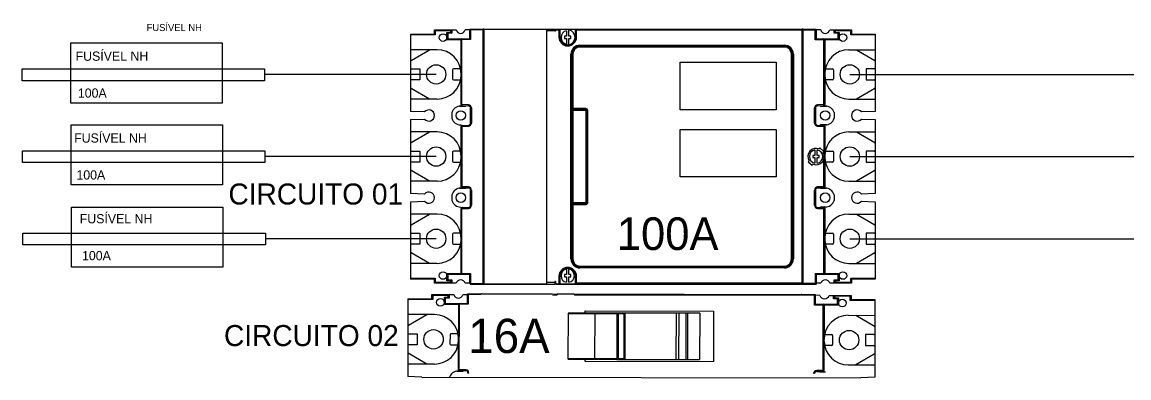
# Model space of a CAD drawing. Extents: x -4780 to 4154, y -1673 to 3208.
# Drawn here: x 1938.4 to 2360.4, y 66 to 201.4 of the extents above; entities that cross this region are included whole.
import ezdxf

# ---------------------------------------------------------------- set-up
doc = ezdxf.new("R2010")
doc.units = 0
doc.header["$MEASUREMENT"] = 0
doc.styles.add('CALIXTO', font='txt')
doc.styles.add('PADRÃO', font='', dxfattribs={"height": 0.2})
doc.styles.add('REGUA80', font='GOTHIC.TTF')
doc.styles.get('PADRÃO').set_extended_font_data('AvantGarde Bk BT')

msp = doc.modelspace()

# ---------------------------------------------------------------- linework, layer by layer
at = {"color": 7, "linetype": 'Continuous'}
for p, q in [((2095.564, 196.896), (2095.564, 198.46)), ((2095.564, 198.46), (2103.928, 198.46)), ((2095.911, 198.112), (2095.564, 198.46)), ((2101.819, 198.112), (2102.167, 198.46)), ((2102.167, 198.46), (2102.167, 197.174)), ((2109.117, 198.46), (2107.356, 198.46)), ((2109.117, 195.089), (2109.117, 198.808)), ((2109.117, 198.808), (2141.437, 198.808)), ((2109.117, 198.808), (2109.395, 198.53)), ((2109.395, 198.53), (2109.395, 194.811)), ((2114.121, 198.53), (2109.395, 198.53)), ((2114.121, 101.987), (2114.121, 198.53)), ((2114.399, 198.808), (2114.399, 101.709)), ((2138.281, 198.669), (2114.399, 198.669)), ((2138.281, 198.794), (2138.281, 101.751)), ((2141.437, 197.973), (2141.437, 198.808)), ((2141.437, 198.46), (2143.035, 198.46)), ((2141.715, 198.808), (2241.107, 198.808)), ((2141.715, 198.808), (2141.715, 197.973)), ((2143.244, 198.808), (2143.035, 198.46)), ((2143.383, 198.669), (2143.035, 198.46)), ((2143.035, 198.46), (2143.035, 195.758)), ((2149.43, 198.669), (2143.383, 198.669)), ((2143.383, 198.669), (2143.383, 195.758)), ((2146.858, 196.027), (2146.858, 198.389)), ((2149.43, 195.758), (2149.43, 198.669)), ((2149.777, 198.46), (2149.569, 198.808)), ((2149.777, 198.46), (2240.759, 198.46)), ((2149.777, 195.758), (2149.777, 198.46)), ((2235.755, 102.057), (2235.755, 198.808)), ((2236.103, 198.46), (2236.103, 101.709)), ((2240.759, 198.46), (2241.107, 198.808)), ((2240.759, 194.742), (2240.759, 198.46)), ((2241.107, 198.808), (2241.107, 195.089)), ((2242.868, 198.46), (2241.107, 198.46)), ((2246.296, 198.46), (2254.66, 198.46)), ((2248.057, 198.46), (2248.405, 198.112)), ((2248.057, 197.174), (2248.057, 198.46)), ((2254.313, 198.112), (2254.66, 198.46)), ((2254.66, 198.46), (2254.66, 196.896)), ((2086.528, 196.896), (2086.528, 167.461)), ((2086.528, 196.896), (2095.564, 196.896)), ((2095.911, 196.549), (2086.528, 196.549)), ((2095.911, 196.549), (2095.564, 196.896)), ((2095.911, 198.112), (2095.911, 196.549)), ((2101.819, 198.112), (2095.911, 198.112)), ((2100.359, 194.742), (2100.359, 197.522)), ((2100.359, 197.522), (2101.819, 197.522)), ((2100.359, 197.522), (2100.707, 197.174)), ((2100.359, 194.742), (2100.707, 195.089)), ((2105.781, 194.742), (2100.359, 194.742)), ((2100.707, 197.174), (2100.707, 195.089)), ((2102.167, 197.174), (2100.707, 197.174)), ((2100.707, 195.089), (2109.117, 195.089)), ((2101.819, 197.522), (2101.819, 198.112)), ((2101.819, 197.522), (2102.167, 197.174)), ((2105.781, 170.012), (2105.781, 194.811)), ((2109.395, 194.811), (2105.781, 194.811)), ((2106.059, 170.013), (2106.059, 195.089)), ((2109.395, 194.811), (2109.117, 195.089)), ((2141.437, 198.112), (2138.281, 198.112)), ((2141.715, 197.973), (2141.437, 197.973)), ((2143.035, 195.758), (2143.383, 195.758)), ((2145.955, 196.027), (2145.19, 196.027)), ((2145.19, 196.027), (2145.19, 195.193)), ((2145.19, 195.193), (2145.955, 195.193)), ((2145.955, 198.122), (2145.955, 196.027)), ((2145.955, 195.193), (2145.955, 193.099)), ((2147.623, 196.027), (2146.858, 196.027)), ((2146.858, 195.193), (2147.623, 195.193)), ((2146.858, 192.832), (2146.858, 195.193)), ((2147.623, 195.193), (2147.623, 196.027)), ((2149.43, 195.758), (2149.777, 195.758)), ((2240.759, 194.742), (2241.107, 195.089)), ((2249.865, 194.742), (2240.759, 194.742)), ((2241.107, 195.089), (2249.517, 195.089)), ((2244.096, 170.012), (2244.096, 195.089)), ((2244.443, 194.742), (2244.443, 170.012)), ((2248.405, 197.522), (2248.057, 197.174)), ((2249.517, 197.174), (2248.057, 197.174)), ((2254.313, 198.112), (2248.405, 198.112)), ((2248.405, 198.112), (2248.405, 197.522)), ((2248.405, 197.522), (2249.865, 197.522)), ((2249.865, 197.522), (2249.517, 197.174)), ((2249.517, 195.089), (2249.517, 197.174)), ((2249.865, 194.742), (2249.517, 195.089)), ((2249.865, 197.522), (2249.865, 194.742)), ((2254.313, 196.549), (2254.313, 198.112)), ((2254.313, 196.549), (2254.66, 196.896)), ((2263.696, 196.549), (2254.313, 196.549)), ((2254.66, 196.896), (2263.696, 196.896)), ((2263.696, 196.896), (2263.696, 167.461)), ((2096.606, 190.919), (2086.528, 190.919)), ((2086.702, 186.849), (2093.751, 190.919)), ((2151.067, 192.65), (2229.044, 192.65)), ((2151.067, 192.65), (2151.067, 191.955)), ((2151.067, 192.303), (2229.044, 192.303)), ((2229.044, 191.955), (2151.067, 191.955)), ((2229.044, 191.955), (2229.044, 192.65)), ((2253.618, 190.919), (2263.696, 190.919)), ((2256.473, 190.919), (2263.522, 186.849)), ((2148.359, 189.247), (2147.664, 189.247)), ((2147.664, 111.27), (2147.664, 189.247)), ((2148.011, 132.434), (2148.011, 189.247)), ((2148.359, 189.247), (2148.359, 168.495)), ((2232.447, 189.247), (2231.752, 189.247)), ((2231.752, 111.27), (2231.752, 189.247)), ((2232.1, 189.247), (2232.1, 111.27)), ((2232.447, 189.247), (2232.447, 111.27)), ((2086.875, 183.621), (2090.003, 183.621)), ((2090.003, 183.621), (2090.003, 179.45)), ((2102.514, 183.273), (2102.514, 179.798)), ((2105.568, 183.621), (2102.862, 183.621)), ((2244.656, 183.621), (2247.362, 183.621)), ((2247.71, 183.273), (2247.71, 179.798)), ((2263.348, 183.621), (2260.221, 183.621)), ((2260.221, 183.621), (2260.221, 179.45)), ((2090.003, 179.45), (2086.875, 179.45)), ((2102.862, 179.45), (2105.551, 179.45)), ((2247.362, 179.45), (2244.672, 179.45)), ((2260.221, 179.45), (2263.348, 179.45)), ((2093.751, 172.152), (2086.702, 176.222)), ((2263.522, 176.222), (2256.473, 172.152)), ((2096.606, 172.152), (2086.528, 172.152)), ((2107.379, 169.372), (2105.144, 169.372)), ((2105.642, 169.673), (2105.642, 169.501)), ((2105.642, 169.673), (2108.541, 169.623)), ((2108.547, 169.97), (2106.059, 170.013)), ((2107.379, 169.643), (2107.379, 169.372)), ((2108.541, 169.623), (2108.547, 169.97)), ((2109.36, 163.005), (2109.36, 168.789)), ((2109.708, 168.789), (2109.36, 168.789)), ((2109.708, 168.789), (2109.708, 163.005)), ((2240.864, 168.789), (2240.516, 168.789)), ((2240.516, 163.005), (2240.516, 168.789)), ((2240.864, 168.789), (2240.864, 163.005)), ((2244.096, 170.012), (2241.677, 169.97)), ((2241.677, 169.97), (2241.683, 169.623)), ((2241.683, 169.623), (2244.582, 169.673)), ((2242.845, 169.643), (2242.845, 169.372)), ((2245.08, 169.372), (2242.845, 169.372)), ((2244.096, 170.012), (2244.443, 170.012)), ((2244.102, 169.665), (2244.096, 170.012)), ((2244.582, 169.673), (2244.582, 169.501)), ((2253.618, 172.152), (2263.696, 172.152)), ((2091.84, 167.242), (2086.528, 167.461)), ((2102.201, 166.972), (2102.201, 164.822)), ((2148.359, 168.495), (2148.011, 168.148)), ((2153.234, 168.148), (2148.011, 168.148)), ((2153.234, 167.8), (2148.011, 167.8)), ((2153.234, 168.495), (2148.359, 168.495)), ((2148.359, 168.148), (2148.359, 132.369)), ((2153.234, 167.8), (2153.234, 168.495)), ((2153.439, 132.924), (2153.439, 167.588)), ((2154.134, 167.588), (2153.439, 167.588)), ((2153.787, 132.924), (2153.787, 167.59)), ((2154.134, 132.924), (2154.134, 167.588)), ((2248.023, 166.972), (2248.023, 164.822)), ((2263.696, 167.461), (2258.384, 167.242)), ((2086.528, 164.333), (2091.84, 164.552)), ((2086.528, 164.333), (2086.528, 136.184)), ((2105.642, 162.293), (2105.642, 162.121)), ((2105.642, 162.121), (2108.541, 162.171)), ((2105.781, 138.735), (2105.781, 161.782)), ((2106.059, 161.78), (2108.547, 161.824)), ((2106.059, 161.78), (2106.059, 138.736)), ((2108.547, 161.824), (2108.541, 162.171)), ((2109.36, 163.005), (2109.708, 163.005)), ((2240.516, 163.005), (2240.864, 163.005)), ((2241.683, 162.171), (2241.677, 161.824)), ((2241.677, 161.824), (2244.096, 161.782)), ((2241.683, 162.171), (2244.582, 162.121)), ((2242.845, 162.422), (2245.08, 162.422)), ((2242.845, 162.151), (2242.845, 162.422)), ((2244.096, 161.782), (2244.102, 162.129)), ((2244.443, 161.782), (2244.096, 161.782)), ((2244.096, 161.782), (2244.096, 151.18)), ((2244.443, 161.782), (2244.443, 138.735)), ((2244.582, 162.293), (2244.582, 162.121)), ((2258.384, 164.552), (2263.696, 164.333)), ((2263.696, 164.333), (2263.696, 136.184)), ((2096.606, 159.642), (2086.528, 159.642)), ((2086.702, 155.572), (2093.751, 159.642)), ((2253.618, 159.642), (2263.696, 159.642)), ((2256.473, 159.642), (2263.522, 155.572)), ((2086.875, 152.343), (2090.003, 152.343)), ((2090.003, 152.343), (2090.003, 148.173)), ((2102.514, 151.996), (2102.514, 148.521)), ((2105.568, 152.343), (2102.862, 152.343)), ((2240.655, 152.77), (2240.655, 150.675)), ((2241.559, 150.675), (2241.559, 152.77)), ((2242.546, 153.542), (2242.238, 153.174)), ((2244.094, 152.247), (2242.546, 153.542)), ((2243.782, 151.879), (2244.094, 152.247)), ((2244.656, 152.343), (2247.362, 152.343)), ((2247.71, 151.996), (2247.71, 148.521)), ((2263.348, 152.343), (2260.221, 152.343)), ((2260.221, 152.343), (2260.221, 148.173)), ((2090.003, 148.173), (2086.875, 148.173)), ((2102.862, 148.173), (2105.551, 148.173)), ((2238.432, 148.638), (2238.123, 148.271)), ((2238.123, 148.271), (2239.667, 146.975)), ((2240.655, 150.675), (2239.891, 150.675)), ((2239.891, 150.675), (2239.891, 149.841)), ((2239.891, 149.841), (2240.655, 149.841)), ((2240.655, 149.841), (2240.655, 147.747)), ((2242.323, 150.675), (2241.559, 150.675)), ((2241.559, 149.841), (2242.323, 149.841)), ((2241.559, 147.747), (2241.559, 149.841)), ((2242.323, 149.841), (2242.323, 150.675)), ((2244.096, 138.735), (2244.096, 149.336)), ((2247.362, 148.173), (2244.672, 148.173)), ((2260.221, 148.173), (2263.348, 148.173)), ((2093.751, 140.875), (2086.702, 144.945)), ((2239.667, 146.975), (2239.976, 147.342)), ((2263.522, 144.945), (2256.473, 140.875)), ((2096.606, 140.875), (2086.528, 140.875)), ((2253.618, 140.875), (2263.696, 140.875)), ((2091.84, 135.965), (2086.528, 136.184)), ((2102.201, 135.694), (2102.201, 133.545)), ((2107.379, 138.095), (2105.144, 138.095)), ((2105.642, 138.396), (2105.642, 138.224)), ((2105.642, 138.396), (2108.541, 138.345)), ((2108.547, 138.693), (2106.059, 138.736)), ((2107.379, 138.095), (2107.379, 138.366)), ((2108.541, 138.345), (2108.547, 138.693)), ((2109.36, 131.728), (2109.36, 137.511)), ((2109.708, 137.511), (2109.36, 137.511)), ((2109.708, 137.511), (2109.708, 131.728)), ((2240.864, 137.511), (2240.516, 137.511)), ((2240.516, 131.728), (2240.516, 137.511)), ((2240.864, 137.511), (2240.864, 131.728)), ((2244.096, 138.735), (2241.677, 138.693)), ((2241.677, 138.693), (2241.683, 138.345)), ((2241.683, 138.345), (2244.582, 138.396)), ((2242.845, 138.095), (2242.845, 138.366)), ((2245.08, 138.095), (2242.845, 138.095)), ((2244.096, 138.735), (2244.443, 138.735)), ((2244.102, 138.388), (2244.096, 138.735)), ((2244.582, 138.396), (2244.582, 138.224)), ((2248.023, 135.694), (2248.023, 133.545)), ((2263.696, 136.184), (2258.384, 135.965)), ((2086.528, 133.056), (2091.84, 133.275)), ((2086.528, 133.056), (2086.528, 103.621)), ((2105.642, 131.015), (2105.642, 130.844)), ((2105.642, 130.844), (2108.541, 130.894)), ((2108.547, 130.547), (2108.541, 130.894)), ((2109.36, 131.728), (2109.708, 131.728)), ((2148.011, 132.716), (2153.229, 132.716)), ((2148.011, 111.27), (2148.011, 132.369)), ((2148.011, 132.369), (2153.231, 132.369)), ((2148.359, 132.021), (2148.011, 132.369)), ((2148.359, 132.021), (2148.359, 111.27)), ((2148.359, 132.021), (2153.229, 132.021)), ((2153.229, 132.021), (2153.229, 132.716)), ((2153.439, 132.924), (2154.134, 132.924)), ((2240.516, 131.728), (2240.864, 131.728)), ((2241.683, 130.894), (2241.677, 130.547)), ((2241.683, 130.894), (2244.582, 130.844)), ((2242.845, 131.144), (2245.08, 131.144)), ((2242.845, 130.874), (2242.845, 131.144)), ((2244.096, 130.504), (2244.102, 130.852)), ((2244.582, 131.015), (2244.582, 130.844)), ((2258.384, 133.275), (2263.696, 133.056)), ((2263.696, 133.056), (2263.696, 103.621)), ((2096.606, 128.364), (2086.528, 128.364)), ((2086.702, 124.294), (2093.751, 128.364)), ((2105.781, 105.706), (2105.781, 130.504)), ((2106.059, 130.503), (2108.547, 130.547)), ((2106.059, 105.428), (2106.059, 130.503)), ((2241.677, 130.547), (2244.096, 130.504)), ((2244.443, 130.504), (2244.096, 130.504)), ((2244.096, 105.428), (2244.096, 130.504)), ((2244.443, 130.504), (2244.443, 105.775)), ((2253.618, 128.364), (2263.696, 128.364)), ((2256.473, 128.364), (2263.522, 124.294)), ((2086.875, 121.066), (2090.003, 121.066)), ((2090.003, 121.066), (2090.003, 116.896)), ((2102.514, 120.719), (2102.514, 117.243)), ((2105.568, 121.066), (2102.862, 121.066)), ((2244.656, 121.066), (2247.362, 121.066)), ((2247.71, 120.719), (2247.71, 117.243)), ((2263.348, 121.066), (2260.221, 121.066)), ((2260.221, 121.066), (2260.221, 116.896)), ((2090.003, 116.896), (2086.875, 116.896)), ((2102.862, 116.896), (2105.551, 116.896)), ((2247.362, 116.896), (2244.672, 116.896)), ((2260.221, 116.896), (2263.348, 116.896)), ((2093.751, 109.598), (2086.702, 113.668)), ((2147.664, 111.27), (2148.359, 111.27)), ((2231.752, 111.27), (2232.447, 111.27)), ((2263.522, 113.668), (2256.473, 109.598)), ((2096.606, 109.598), (2086.528, 109.598)), ((2100.359, 102.995), (2100.359, 105.775)), ((2100.359, 105.775), (2105.781, 105.775)), ((2100.359, 105.775), (2100.707, 105.428)), ((2105.781, 105.706), (2109.395, 105.706)), ((2109.395, 105.706), (2109.117, 105.428)), ((2109.395, 105.706), (2109.395, 101.709)), ((2145.955, 107.418), (2145.955, 105.323)), ((2146.858, 105.323), (2146.858, 107.418)), ((2151.067, 108.562), (2151.067, 107.867)), ((2151.067, 108.562), (2229.044, 108.562)), ((2229.044, 108.214), (2151.067, 108.214)), ((2229.044, 107.867), (2151.067, 107.867)), ((2229.044, 107.867), (2229.044, 108.562)), ((2240.759, 105.775), (2241.107, 105.428)), ((2240.759, 105.775), (2249.865, 105.775)), ((2240.759, 105.775), (2240.759, 102.057)), ((2249.865, 105.775), (2249.517, 105.428)), ((2249.865, 105.775), (2249.865, 102.995)), ((2253.618, 109.598), (2263.696, 109.598)), ((2086.528, 103.968), (2095.911, 103.968)), ((2095.564, 103.621), (2086.528, 103.621)), ((2095.911, 103.968), (2095.564, 103.621)), ((2095.564, 102.057), (2095.564, 103.621)), ((2095.911, 102.404), (2095.564, 102.057)), ((2103.928, 102.057), (2095.564, 102.057)), ((2095.911, 103.968), (2095.911, 102.404)), ((2095.911, 102.404), (2101.819, 102.404)), ((2100.359, 102.995), (2100.707, 103.343)), ((2101.819, 102.995), (2100.359, 102.995)), ((2100.707, 105.428), (2100.707, 103.343)), ((2109.117, 105.428), (2100.707, 105.428)), ((2100.707, 103.343), (2102.167, 103.343)), ((2101.819, 102.995), (2102.167, 103.343)), ((2101.819, 102.404), (2101.819, 102.995)), ((2101.819, 102.404), (2102.167, 102.057)), ((2102.167, 103.343), (2102.167, 102.057)), ((2109.117, 102.057), (2107.286, 102.057)), ((2109.117, 101.987), (2109.117, 105.428)), ((2109.117, 101.987), (2114.121, 101.987)), ((2109.395, 101.709), (2141.437, 101.709)), ((2114.399, 101.848), (2138.281, 101.848)), ((2138.281, 102.404), (2141.437, 102.404)), ((2141.437, 102.752), (2141.437, 101.709)), ((2141.715, 102.752), (2141.437, 102.752)), ((2141.715, 102.057), (2141.437, 102.057)), ((2141.715, 102.752), (2141.715, 101.709)), ((2141.715, 101.848), (2149.43, 101.848)), ((2141.715, 101.709), (2241.107, 101.709)), ((2143.035, 104.69), (2143.035, 101.709)), ((2143.383, 104.69), (2143.035, 104.69)), ((2143.383, 104.69), (2143.383, 101.848)), ((2145.19, 105.323), (2145.19, 104.489)), ((2145.955, 105.323), (2145.19, 105.323)), ((2145.19, 104.489), (2145.955, 104.489)), ((2145.955, 104.489), (2145.955, 102.395)), ((2147.623, 105.323), (2146.858, 105.323)), ((2146.858, 102.395), (2146.858, 104.489)), ((2146.858, 104.489), (2147.623, 104.489)), ((2147.623, 104.489), (2147.623, 105.323)), ((2149.43, 101.848), (2149.43, 104.69)), ((2149.777, 104.69), (2149.43, 104.69)), ((2149.43, 101.848), (2149.777, 102.057)), ((2149.569, 101.709), (2149.777, 102.057)), ((2149.777, 102.057), (2149.777, 104.69)), ((2235.755, 102.057), (2149.777, 102.057)), ((2235.755, 102.057), (2236.103, 101.709)), ((2236.103, 102.057), (2240.759, 102.057)), ((2241.107, 101.709), (2240.759, 102.057)), ((2249.517, 105.428), (2241.107, 105.428)), ((2241.107, 105.428), (2241.107, 101.709)), ((2242.938, 102.057), (2241.107, 102.057)), ((2254.66, 102.057), (2246.296, 102.057)), ((2248.405, 102.995), (2248.057, 103.343)), ((2248.057, 103.343), (2249.517, 103.343)), ((2248.057, 102.057), (2248.057, 103.343)), ((2248.405, 102.404), (2248.057, 102.057)), ((2249.865, 102.995), (2248.405, 102.995)), ((2248.405, 102.995), (2248.405, 102.404)), ((2248.405, 102.404), (2254.313, 102.404)), ((2249.517, 103.343), (2249.517, 105.428)), ((2249.865, 102.995), (2249.517, 103.343)), ((2254.313, 103.968), (2254.66, 103.621)), ((2254.313, 103.968), (2263.696, 103.968)), ((2254.313, 102.404), (2254.313, 103.968)), ((2254.66, 102.057), (2254.313, 102.404)), ((2263.696, 103.621), (2254.66, 103.621)), ((2254.66, 103.621), (2254.66, 102.057)), ((2094.575, 96.143), (2094.578, 97.714)), ((2094.578, 97.714), (2102.983, 97.699)), ((2094.927, 97.364), (2094.578, 97.714)), ((2094.927, 97.364), (2094.924, 95.793)), ((2100.863, 97.353), (2094.927, 97.364)), ((2100.862, 96.76), (2100.863, 97.353)), ((2100.863, 97.353), (2101.213, 97.702)), ((2101.213, 97.702), (2101.211, 96.41)), ((2108.197, 97.689), (2106.427, 97.692)), ((2108.19, 94.302), (2108.197, 98.038)), ((2108.197, 98.038), (2140.672, 97.978)), ((2108.197, 98.038), (2108.476, 97.758)), ((2108.476, 97.758), (2108.469, 94.022)), ((2113.225, 97.75), (2108.476, 97.758)), ((2137.501, 97.844), (2113.505, 97.889)), ((2140.672, 97.629), (2142.278, 97.626)), ((2140.952, 97.978), (2240.821, 97.793)), ((2142.488, 97.975), (2142.278, 97.626)), ((2142.627, 97.835), (2142.278, 97.626)), ((2148.703, 97.824), (2142.627, 97.835)), ((2149.052, 97.614), (2148.843, 97.963)), ((2149.052, 97.613), (2240.471, 97.444)), ((2240.464, 93.708), (2240.471, 97.444)), ((2240.471, 97.444), (2240.821, 97.793)), ((2240.821, 97.793), (2240.814, 94.057)), ((2242.59, 97.441), (2240.82, 97.444)), ((2246.034, 97.434), (2254.438, 97.419)), ((2247.801, 96.139), (2247.804, 97.431)), ((2247.804, 97.431), (2248.152, 97.081)), ((2248.152, 97.081), (2248.151, 96.487)), ((2254.089, 97.07), (2248.152, 97.081)), ((2254.086, 95.499), (2254.089, 97.07)), ((2254.089, 97.07), (2254.438, 97.419)), ((2254.438, 97.419), (2254.436, 95.847)), ((2085.496, 96.16), (2085.442, 66.583)), ((2085.496, 96.16), (2094.575, 96.143)), ((2094.924, 95.793), (2085.496, 95.81)), ((2094.924, 95.793), (2094.575, 96.143)), ((2099.39, 93.969), (2099.395, 96.763)), ((2099.39, 93.969), (2099.74, 94.318)), ((2104.838, 93.959), (2099.39, 93.969)), ((2099.395, 96.763), (2100.862, 96.76)), ((2099.395, 96.763), (2099.744, 96.413)), ((2099.744, 96.413), (2099.74, 94.318)), ((2099.74, 94.318), (2108.19, 94.302)), ((2101.211, 96.41), (2099.744, 96.413)), ((2100.862, 96.76), (2101.211, 96.41)), ((2104.792, 69.111), (2104.838, 94.029)), ((2108.469, 94.022), (2104.838, 94.029)), ((2105.071, 69.112), (2105.118, 94.308)), ((2108.469, 94.022), (2108.19, 94.302)), ((2240.464, 93.708), (2240.814, 94.057)), ((2249.613, 93.691), (2240.464, 93.708)), ((2240.814, 94.057), (2249.264, 94.041)), ((2243.77, 68.854), (2243.817, 94.051)), ((2244.165, 93.701), (2244.119, 68.853)), ((2248.151, 96.487), (2247.801, 96.139)), ((2249.268, 96.136), (2247.801, 96.139)), ((2248.151, 96.487), (2249.618, 96.485)), ((2249.264, 94.041), (2249.268, 96.136)), ((2249.613, 93.691), (2249.264, 94.041)), ((2249.618, 96.485), (2249.268, 96.136)), ((2249.618, 96.485), (2249.613, 93.691)), ((2254.086, 95.499), (2254.436, 95.847)), ((2263.514, 95.481), (2254.086, 95.499)), ((2254.436, 95.847), (2263.515, 95.83)), ((2263.515, 95.83), (2263.46, 66.254)), ((2095.612, 90.135), (2085.485, 90.154)), ((2085.652, 86.064), (2092.743, 90.14)), ((2146.528, 90.418), (2146.496, 73.378)), ((2165.298, 90.384), (2146.528, 90.418)), ((2196.754, 90.605), (2146.808, 90.697)), ((2153.09, 90.686), (2153.092, 91.524)), ((2153.092, 91.524), (2202.044, 91.433)), ((2156.799, 73.359), (2156.83, 90.399)), ((2165.207, 90.6), (2165.207, 90.659)), ((2165.266, 73.343), (2165.298, 90.384)), ((2165.361, 73.343), (2165.393, 90.383)), ((2168.287, 90.378), (2165.393, 90.383)), ((2165.742, 73.342), (2165.774, 90.383)), ((2167.793, 90.379), (2167.762, 73.338)), ((2168.255, 73.338), (2168.287, 90.378)), ((2187.7, 90.622), (2187.668, 73.022)), ((2188.835, 73.02), (2188.867, 90.619)), ((2191.5, 90.614), (2191.468, 73.015)), ((2192.235, 73.014), (2192.268, 90.613)), ((2196.754, 90.605), (2196.722, 73.006)), ((2202.044, 91.433), (2202.008, 72.158)), ((2253.377, 89.843), (2263.503, 89.824)), ((2256.246, 89.838), (2263.321, 85.735)), ((2085.821, 82.82), (2088.964, 82.814)), ((2088.964, 82.814), (2088.956, 78.624)), ((2101.534, 82.442), (2101.527, 78.95)), ((2104.603, 82.785), (2101.884, 82.79)), ((2244.358, 82.527), (2247.078, 82.522)), ((2247.426, 82.172), (2247.42, 78.68)), ((2259.998, 82.498), (2259.99, 78.307)), ((2263.141, 82.492), (2259.998, 82.498)), ((2088.956, 78.624), (2085.813, 78.63)), ((2101.876, 78.6), (2104.579, 78.595)), ((2247.07, 78.331), (2244.367, 78.336)), ((2259.99, 78.307), (2263.133, 78.302)), ((2092.708, 71.284), (2085.633, 75.386)), ((2146.496, 73.378), (2165.266, 73.343)), ((2146.775, 73.098), (2165.174, 73.064)), ((2153.056, 72.248), (2153.058, 73.086)), ((2202.008, 72.158), (2153.056, 72.248)), ((2165.174, 73.068), (2165.174, 73.127)), ((2165.259, 73.064), (2196.722, 73.006)), ((2165.361, 73.343), (2168.255, 73.338)), ((2263.301, 75.058), (2256.211, 70.981)), ((2095.577, 71.278), (2085.45, 71.297)), ((2106.397, 68.465), (2104.15, 68.469)), ((2104.651, 68.771), (2104.651, 68.598)), ((2104.651, 68.771), (2107.564, 68.714)), ((2107.571, 69.063), (2105.071, 69.112)), ((2106.397, 68.737), (2106.397, 68.465)), ((2107.564, 68.714), (2107.571, 69.063)), ((2108.735, 67.874), (2108.386, 67.875)), ((2240.52, 67.63), (2240.171, 67.631)), ((2243.77, 68.854), (2241.34, 68.816)), ((2241.34, 68.816), (2241.345, 68.467)), ((2241.345, 68.467), (2244.258, 68.512)), ((2242.512, 68.485), (2242.512, 68.213)), ((2244.758, 68.209), (2242.512, 68.213)), ((2243.77, 68.854), (2244.119, 68.853)), ((2243.776, 68.505), (2243.77, 68.854)), ((2244.258, 68.512), (2244.258, 68.34)), ((2253.342, 70.987), (2263.469, 70.968)), ((2090.779, 66.354), (2085.442, 66.583)), ((2263.46, 66.254), (2258.122, 66.044))]:
    msp.add_line(p, q, dxfattribs=at)
for p, q in [((2096.259, 181.536), (2030.864, 181.536)), ((2253.965, 181.536), (2384.033, 181.536)), ((2096.259, 150.258), (2030.98, 150.258)), ((2253.965, 150.258), (2430.817, 150.258)), ((2096.259, 118.981), (2031.123, 118.981)), ((2253.965, 118.981), (2476.254, 118.981)), ((2090.779, 66.354), (2258.122, 66.044))]:
    msp.add_line(p, q)
for points in [[(1956.928, 193.497), (2014.682, 193.497), (2014.682, 170.638), (1956.928, 170.638)], [(2225.905, 168.096), (2189.232, 168.096), (2189.232, 186.144), (2225.905, 186.144)], [(2030.864, 179.123), (1938.395, 179.123), (1938.395, 183.599), (2030.864, 183.599)], [(1957.044, 162.359), (2014.797, 162.359), (2014.797, 139.5), (1957.044, 139.5)], [(2225.905, 142.528), (2189.232, 142.528), (2189.232, 160.576), (2225.905, 160.576)], [(2030.98, 147.986), (1938.511, 147.986), (1938.511, 152.461), (2030.98, 152.461)], [(1957.187, 131.06), (2014.94, 131.06), (2014.94, 108.201), (1957.187, 108.201)], [(2031.123, 116.687), (1938.654, 116.687), (1938.654, 121.162), (2031.123, 121.162)]]:
    msp.add_lwpolyline(points, close=True)
for centre, radius in [((2098.865, 195.541), 1.442), ((2251.359, 195.541), 1.442), ((2096.259, 181.536), 3.684), ((2253.965, 181.536), 3.684), ((2105.642, 165.897), 1.807), ((2244.582, 165.897), 1.807), ((2096.259, 150.258), 3.684), ((2253.965, 150.258), 3.684), ((2105.642, 134.62), 1.807), ((2244.582, 134.62), 1.807), ((2096.259, 118.981), 3.684), ((2253.965, 118.981), 3.684), ((2098.865, 104.976), 1.442), ((2251.359, 104.976), 1.442), ((2097.89, 94.775), 1.449), ((2251.116, 94.492), 1.449), ((2095.245, 80.707), 3.701), ((2253.709, 80.414), 3.701)]:
    msp.add_circle(centre, radius, dxfattribs=at)
for centre, radius, start, end in [((2105.642, 198.912), 1.772, 194.76778, 345.23222), ((2114.399, 198.53), 0.278, 90, 180.00141), ((2143.244, 198.669), 0.139, 0, 90), ((2146.406, 195.61), 2.815, 279.23556, 80.76444), ((2149.569, 198.669), 0.139, 90, 180), ((2235.755, 198.46), 0.348, 0, 90), ((2244.582, 198.912), 1.772, 194.76778, 345.23222), ((2106.059, 194.811), 0.278, 90, 180), ((2146.406, 195.758), 3.371, 180, 360), ((2146.406, 195.758), 3.023, 180, 360), ((2146.406, 195.61), 2.552, 100.19797, 259.80203), ((2244.096, 194.742), 0.348, 0, 90), ((2096.606, 181.744), 9.175, 360, 90), ((2151.067, 189.247), 3.403, 90, 180), ((2151.067, 189.247), 3.055, 90, 180), ((2151.067, 189.247), 2.708, 90, 180), ((2229.044, 189.247), 3.403, 0, 90), ((2229.044, 189.247), 3.055, 360, 90), ((2229.044, 189.247), 2.708, 0, 90), ((2253.618, 181.744), 9.175, 90, 180), ((2086.875, 186.548), 0.348, 120, 180), ((2263.348, 186.548), 0.348, 0, 60), ((2086.875, 183.968), 0.348, 180, 270), ((2102.862, 183.273), 0.348, 90, 180), ((2247.362, 183.273), 0.348, 0, 90), ((2263.348, 183.968), 0.348, 270, 0), ((2086.875, 179.103), 0.348, 90, 180), ((2096.606, 181.336), 9.184, 270, 357.45394), ((2102.862, 179.798), 0.348, 180, 270), ((2253.618, 181.336), 9.184, 182.54606, 270), ((2247.362, 179.798), 0.348, 270, 0), ((2263.348, 179.103), 0.348, 0, 90), ((2086.875, 176.523), 0.348, 180, 240), ((2263.348, 176.523), 0.348, 300, 0), ((2105.642, 165.897), 3.604, 90, 162.65261), ((2106.128, 170.012), 0.348, 180, 269), ((2108.526, 168.789), 0.834, 0, 89), ((2108.526, 168.789), 1.182, 0, 89), ((2241.698, 168.789), 1.182, 91, 180), ((2241.698, 168.789), 0.834, 91, 180), ((2244.096, 170.012), 0.348, 271, 0), ((2244.582, 165.897), 3.604, 17.34739, 90), ((2093.478, 165.897), 2.12, 219.38771, 140.61229), ((2105.642, 165.897), 3.604, 197.34739, 270), ((2153.237, 167.628), 0.867, 82.69134, 90.21121), ((2244.582, 165.897), 3.604, 270, 342.65261), ((2256.746, 165.897), 2.12, 39.38771, 320.61229), ((2106.128, 161.782), 0.348, 91, 180), ((2108.526, 163.005), 0.834, 271, 360), ((2108.526, 163.005), 1.182, 271, 360), ((2241.698, 163.005), 1.182, 180, 269), ((2241.698, 163.005), 0.834, 180, 269), ((2244.096, 161.782), 0.348, 0, 89), ((2096.606, 150.467), 9.175, 360, 90), ((2253.618, 150.467), 9.175, 90, 180), ((2086.875, 155.271), 0.348, 120, 180), ((2086.875, 152.691), 0.348, 180, 270), ((2102.862, 151.996), 0.348, 90, 180), ((2241.107, 150.258), 3.128, 68.79737, 211.20263), ((2241.107, 150.258), 2.552, 100.19797, 259.80203), ((2241.107, 150.258), 2.552, 280.19797, 79.80203), ((2247.362, 151.996), 0.348, 0, 90), ((2263.348, 152.691), 0.348, 270, 0), ((2263.348, 155.271), 0.348, 0, 60), ((2086.875, 147.826), 0.348, 90, 180), ((2096.606, 150.059), 9.184, 270, 357.45394), ((2102.862, 148.521), 0.348, 180, 270), ((2241.107, 150.258), 3.128, 248.79737, 31.20263), ((2253.618, 150.059), 9.184, 182.54606, 270), ((2247.362, 148.521), 0.348, 270, 0), ((2263.348, 147.826), 0.348, 0, 90), ((2086.875, 145.246), 0.348, 180, 240), ((2263.348, 145.246), 0.348, 300, 0), ((2093.478, 134.62), 2.12, 219.38771, 140.61229), ((2105.642, 134.62), 3.604, 90, 162.65261), ((2106.128, 138.735), 0.348, 180, 269), ((2108.526, 137.511), 0.834, 0, 89), ((2108.526, 137.511), 1.182, 0, 89), ((2241.698, 137.511), 1.182, 91, 180), ((2241.698, 137.511), 0.834, 91, 180), ((2244.096, 138.735), 0.348, 271, 0), ((2244.582, 134.62), 3.604, 17.34739, 90), ((2256.746, 134.62), 2.12, 39.38771, 320.61229), ((2105.642, 134.62), 3.604, 197.34739, 270), ((2106.128, 130.504), 0.348, 91, 180), ((2108.526, 131.728), 0.834, 271, 360), ((2108.526, 131.728), 1.182, 271, 360), ((2241.698, 131.728), 1.182, 180, 269), ((2241.698, 131.728), 0.834, 180, 269), ((2244.096, 130.504), 0.348, 0, 89), ((2244.582, 134.62), 3.604, 270, 342.65261), ((2096.606, 119.19), 9.175, 360, 90), ((2253.618, 119.19), 9.175, 90, 180), ((2086.875, 123.993), 0.348, 120, 180), ((2263.348, 123.993), 0.348, 0, 60), ((2086.875, 121.414), 0.348, 180, 270), ((2096.606, 118.782), 9.184, 270, 357.45394), ((2102.862, 120.719), 0.348, 90, 180), ((2253.618, 118.782), 9.184, 182.54606, 270), ((2247.362, 120.719), 0.348, 0, 90), ((2263.348, 121.414), 0.348, 270, 0), ((2086.875, 116.548), 0.348, 90, 180), ((2086.875, 113.969), 0.348, 180, 240), ((2102.862, 117.243), 0.348, 180, 270), ((2247.362, 117.243), 0.348, 270, 0), ((2263.348, 116.548), 0.348, 0, 90), ((2263.348, 113.969), 0.348, 300, 0), ((2151.067, 111.27), 3.403, 180, 270), ((2151.067, 111.27), 3.055, 180, 270), ((2151.067, 111.27), 2.708, 180, 270), ((2229.044, 111.27), 3.403, 270, 360), ((2229.044, 111.27), 3.055, 270, 0), ((2229.044, 111.27), 2.708, 270, 360), ((2106.059, 105.706), 0.278, 180, 270), ((2146.406, 104.69), 3.371, 0, 180), ((2146.406, 104.69), 3.023, 360, 180), ((2146.406, 104.906), 2.552, 100.19797, 259.80203), ((2146.406, 104.906), 2.552, 280.19797, 79.80203), ((2244.096, 105.775), 0.348, 270, 0), ((2105.642, 101.605), 1.772, 91.12352, 165.23222), ((2105.572, 101.605), 1.772, 14.76778, 88.87648), ((2109.395, 101.987), 0.278, 180.00002, 270), ((2114.399, 101.987), 0.278, 179.9964, 270), ((2143.244, 101.848), 0.139, 270, 0), ((2149.569, 101.848), 0.139, 180, 270), ((2244.652, 101.605), 1.772, 91.12352, 165.23222), ((2244.582, 101.605), 1.772, 14.76778, 88.87648), ((2104.706, 98.149), 1.781, 194.66181, 345.12626), ((2113.505, 97.749), 0.279, 89.89404, 179.89545), ((2142.488, 97.835), 0.14, 359.89404, 89.89404), ((2148.843, 97.823), 0.14, 89.89404, 179.89404), ((2235.442, 97.454), 0.349, 359.89404, 89.89404), ((2244.313, 97.891), 1.781, 194.66181, 345.12626), ((2105.117, 94.028), 0.279, 89.89404, 179.89404), ((2243.816, 93.702), 0.349, 359.89404, 89.89404), ((2095.595, 80.916), 9.219, 359.89404, 89.89404), ((2146.807, 90.418), 0.279, 89.89404, 179.89404), ((2165.036, 90.414), 0.253, 46.94378, 54.69998), ((2253.36, 80.624), 9.219, 89.89404, 179.89404), ((2085.826, 85.761), 0.349, 119.89404, 179.89404), ((2263.146, 85.433), 0.349, 359.89404, 59.89404), ((2085.822, 83.169), 0.349, 179.89404, 269.89404), ((2101.883, 82.441), 0.349, 89.89404, 179.89404), ((2247.077, 82.172), 0.349, 359.89404, 89.89404), ((2263.141, 82.841), 0.349, 269.89404, 359.89404), ((2085.812, 78.28), 0.349, 89.89404, 179.89404), ((2095.594, 80.506), 9.228, 269.89404, 357.34798), ((2101.877, 78.949), 0.349, 179.89404, 269.89404), ((2253.359, 80.214), 9.228, 182.4401, 269.89404), ((2247.071, 78.681), 0.349, 269.89404, 359.89404), ((2263.132, 77.952), 0.349, 359.89404, 89.89404), ((2085.808, 75.688), 0.349, 179.89404, 239.89404), ((2146.775, 73.377), 0.279, 179.89404, 269.89404), ((2263.127, 75.361), 0.349, 299.89404, 359.89404), ((2104.644, 64.976), 3.622, 89.89404, 162.54665), ((2105.141, 69.11), 0.349, 179.89404, 268.89404), ((2107.548, 67.876), 0.838, 359.89404, 88.89404), ((2107.548, 67.876), 1.187, 359.89404, 88.89404), ((2241.358, 67.629), 1.187, 90.89404, 179.89404), ((2241.358, 67.629), 0.838, 90.89404, 179.89404), ((2243.77, 68.854), 0.349, 270.89404, 359.89404)]:
    msp.add_arc(centre, radius, start, end, dxfattribs=at)
for points, knots in [([(2114.269, 198.652), (2114.248, 198.647), (2114.187, 198.627), (2114.121, 198.573), (2114.121, 198.53)], [0, 0, 0, 0, 0.3387477, 1, 1, 1, 1]), ([(2114.399, 198.669), (2114.388, 198.669), (2114.344, 198.667), (2114.301, 198.661), (2114.269, 198.652)], [0, 0, 0, 0, 0.259248, 1, 1, 1, 1]), ([(2149.449, 198.657), (2149.445, 198.66), (2149.438, 198.663), (2149.433, 198.667), (2149.43, 198.668), (2149.43, 198.669)], [0, 0, 0, 0, 0.7420272, 0.9336705, 1, 1, 1, 1]), ([(2149.777, 198.46), (2149.713, 198.5), (2149.603, 198.564), (2149.494, 198.63), (2149.449, 198.657)], [0, 0, 0, 0, 0.5929043, 1, 1, 1, 1]), ([(2106.059, 170.013), (2106.023, 170.013), (2105.972, 170.013), (2105.906, 170.013), (2105.865, 170.013), (2105.831, 170.013), (2105.807, 170.012), (2105.794, 170.012), (2105.787, 170.012), (2105.784, 170.013), (2105.781, 170.012), (2105.781, 170.012)], [0, 0, 0, 0, 0.3821835, 0.5556768, 0.7071962, 0.8315087, 0.9237067, 0.9566914, 0.980577, 0.9951006, 1, 1, 1, 1]), ([(2106.059, 170.013), (2106.058, 169.969), (2106.059, 169.887), (2106.072, 169.776), (2106.086, 169.707), (2106.11, 169.665), (2106.122, 169.665)], [0, 0, 0, 0, 0.369327, 0.6830643, 0.8977864, 1, 1, 1, 1]), ([(2153.787, 167.588), (2153.787, 167.617), (2153.782, 167.678), (2153.76, 167.771), (2153.719, 167.866), (2153.651, 167.964), (2153.557, 168.049), (2153.449, 168.109), (2153.339, 168.141), (2153.268, 168.148), (2153.234, 168.148)], [0, 0, 0, 0, 0.0981255, 0.204703, 0.3240109, 0.459834, 0.6080251, 0.7532501, 0.8828378, 1, 1, 1, 1]), ([(2153.234, 167.8), (2153.287, 167.8), (2153.398, 167.754), (2153.439, 167.642), (2153.439, 167.588)], [0, 0, 0, 0, 0.4946402, 1, 1, 1, 1]), ([(2153.985, 168.091), (2153.914, 168.197), (2153.724, 168.383), (2153.475, 168.472), (2153.347, 168.488)], [0, 0, 0, 0, 0.4996547, 1, 1, 1, 1]), ([(2153.787, 167.59), (2153.787, 167.591), (2153.787, 167.664), (2153.758, 167.811), (2153.675, 167.935), (2153.623, 167.986)], [0, 0, 0, 0, 0.004564, 0.501601, 1, 1, 1, 1]), ([(2154.134, 167.588), (2154.134, 167.676), (2154.109, 167.854), (2154.033, 168.017), (2153.985, 168.091)], [0, 0, 0, 0, 0.4999915, 1, 1, 1, 1]), ([(2105.781, 161.782), (2105.781, 161.782), (2105.784, 161.781), (2105.787, 161.782), (2105.794, 161.781), (2105.807, 161.782), (2105.831, 161.781), (2105.865, 161.781), (2105.906, 161.781), (2105.972, 161.78), (2106.023, 161.78), (2106.059, 161.78)], [0, 0, 0, 0, 0.0048985, 0.0194214, 0.0433062, 0.0762904, 0.1684877, 0.2928, 0.4443198, 0.6178141, 1, 1, 1, 1]), ([(2106.059, 161.78), (2106.058, 161.825), (2106.059, 161.907), (2106.072, 162.018), (2106.086, 162.087), (2106.11, 162.129), (2106.122, 162.129)], [0, 0, 0, 0, 0.370694, 0.6849281, 0.8977758, 1, 1, 1, 1]), ([(2106.059, 138.736), (2106.023, 138.736), (2105.972, 138.736), (2105.906, 138.736), (2105.865, 138.736), (2105.831, 138.735), (2105.807, 138.735), (2105.794, 138.735), (2105.787, 138.735), (2105.784, 138.736), (2105.781, 138.735), (2105.781, 138.735)], [0, 0, 0, 0, 0.3821857, 0.5556797, 0.7071995, 0.8315119, 0.9237093, 0.9566936, 0.9805786, 0.9951015, 1, 1, 1, 1]), ([(2106.059, 138.736), (2106.058, 138.692), (2106.059, 138.61), (2106.072, 138.499), (2106.086, 138.43), (2106.11, 138.388), (2106.122, 138.388)], [0, 0, 0, 0, 0.369327, 0.6830643, 0.8977864, 1, 1, 1, 1]), ([(2106.059, 130.503), (2106.058, 130.548), (2106.059, 130.63), (2106.072, 130.741), (2106.086, 130.81), (2106.11, 130.852), (2106.122, 130.852)], [0, 0, 0, 0, 0.370694, 0.6849281, 0.8977758, 1, 1, 1, 1]), ([(2153.229, 132.369), (2153.256, 132.369), (2153.307, 132.372), (2153.378, 132.387), (2153.44, 132.408), (2153.491, 132.432), (2153.536, 132.458), (2153.574, 132.486), (2153.608, 132.515), (2153.64, 132.547), (2153.669, 132.581), (2153.697, 132.62), (2153.724, 132.665), (2153.748, 132.717), (2153.768, 132.777), (2153.783, 132.847), (2153.787, 132.897), (2153.787, 132.924)], [0, 0, 0, 0, 0.0904437, 0.1731867, 0.2477357, 0.3135477, 0.3718566, 0.4251062, 0.4756489, 0.5256504, 0.5769741, 0.6312669, 0.6900924, 0.7549461, 0.82739, 0.9088426, 1, 1, 1, 1]), ([(2153.439, 132.924), (2153.439, 132.871), (2153.394, 132.759), (2153.283, 132.716), (2153.229, 132.716)], [0, 0, 0, 0, 0.4991816, 1, 1, 1, 1]), ([(2153.231, 132.369), (2153.231, 132.369), (2153.304, 132.369), (2153.45, 132.397), (2153.573, 132.48), (2153.625, 132.532)], [0, 0, 0, 0, 0.0036587, 0.5001684, 1, 1, 1, 1]), ([(2153.569, 132.086), (2153.679, 132.131), (2153.885, 132.266), (2154.022, 132.471), (2154.067, 132.581)], [0, 0, 0, 0, 0.4999802, 1, 1, 1, 1]), ([(2153.625, 132.532), (2153.625, 132.533), (2153.678, 132.586), (2153.759, 132.709), (2153.787, 132.854), (2153.787, 132.924)], [0, 0, 0, 0, 0.0076228, 0.5142064, 1, 1, 1, 1]), ([(2105.781, 130.504), (2105.781, 130.505), (2105.784, 130.504), (2105.787, 130.505), (2105.794, 130.504), (2105.807, 130.505), (2105.831, 130.504), (2105.865, 130.504), (2105.906, 130.503), (2105.972, 130.503), (2106.023, 130.503), (2106.059, 130.503)], [0, 0, 0, 0, 0.0048994, 0.0194229, 0.0433084, 0.076293, 0.1684909, 0.2928033, 0.4443227, 0.6178162, 1, 1, 1, 1]), ([(2114.205, 101.888), (2114.182, 101.899), (2114.142, 101.924), (2114.121, 101.968), (2114.121, 101.987)], [0, 0, 0, 0, 0.5754415, 1, 1, 1, 1]), ([(2114.399, 101.848), (2114.381, 101.848), (2114.315, 101.852), (2114.248, 101.867), (2114.205, 101.888)], [0, 0, 0, 0, 0.273712, 1, 1, 1, 1]), ([(2138.274, 101.743), (2138.273, 101.745), (2138.269, 101.75), (2138.277, 101.751), (2138.281, 101.751)], [0, 0, 0, 0, 0.3571066, 1, 1, 1, 1]), ([(2138.281, 101.723), (2138.281, 101.724), (2138.284, 101.731), (2138.278, 101.739), (2138.274, 101.743)], [0, 0, 0, 0, 0.2011719, 1, 1, 1, 1]), ([(2113.374, 97.873), (2113.352, 97.867), (2113.292, 97.848), (2113.225, 97.793), (2113.225, 97.75)], [0, 0, 0, 0, 0.3387477, 1, 1, 1, 1]), ([(2113.505, 97.889), (2113.493, 97.889), (2113.45, 97.888), (2113.406, 97.881), (2113.374, 97.873)], [0, 0, 0, 0, 0.259248, 1, 1, 1, 1]), ([(2148.723, 97.812), (2148.718, 97.815), (2148.711, 97.818), (2148.706, 97.823), (2148.703, 97.823), (2148.703, 97.824)], [0, 0, 0, 0, 0.7420272, 0.9336705, 1, 1, 1, 1]), ([(2149.052, 97.613), (2148.988, 97.654), (2148.877, 97.718), (2148.768, 97.785), (2148.723, 97.812)], [0, 0, 0, 0, 0.5929043, 1, 1, 1, 1]), ([(2156.706, 90.641), (2156.745, 90.617), (2156.809, 90.542), (2156.83, 90.447), (2156.83, 90.399)], [0, 0, 0, 0, 0.4881798, 1, 1, 1, 1]), ([(2165.298, 90.384), (2165.298, 90.404), (2165.291, 90.483), (2165.251, 90.559), (2165.208, 90.599)], [0, 0, 0, 0, 0.2576768, 1, 1, 1, 1]), ([(2165.774, 90.383), (2165.774, 90.454), (2165.717, 90.601), (2165.571, 90.662), (2165.501, 90.663)], [0, 0, 0, 0, 0.5037753, 1, 1, 1, 1]), ([(2167.496, 90.659), (2167.571, 90.659), (2167.725, 90.603), (2167.793, 90.451), (2167.793, 90.379)], [0, 0, 0, 0, 0.5089497, 1, 1, 1, 1]), ([(2156.799, 73.359), (2156.799, 73.288), (2156.76, 73.179), (2156.649, 73.095), (2156.582, 73.08), (2156.549, 73.08)], [0, 0, 0, 0, 0.5147035, 0.7616423, 1, 1, 1, 1]), ([(2165.079, 73.073), (2165.115, 73.083), (2165.183, 73.123), (2165.227, 73.188), (2165.242, 73.224)], [0, 0, 0, 0, 0.487836, 1, 1, 1, 1]), ([(2165.361, 73.343), (2165.361, 73.302), (2165.346, 73.221), (2165.298, 73.154), (2165.27, 73.127)], [0, 0, 0, 0, 0.5088324, 1, 1, 1, 1]), ([(2165.742, 73.342), (2165.742, 73.271), (2165.685, 73.124), (2165.538, 73.063), (2165.468, 73.063)], [0, 0, 0, 0, 0.5037753, 1, 1, 1, 1]), ([(2167.762, 73.338), (2167.762, 73.266), (2167.692, 73.115), (2167.539, 73.059), (2167.464, 73.06)], [0, 0, 0, 0, 0.4910037, 1, 1, 1, 1]), ([(2105.071, 69.112), (2105.035, 69.112), (2104.984, 69.112), (2104.918, 69.112), (2104.876, 69.111), (2104.842, 69.111), (2104.818, 69.111), (2104.805, 69.111), (2104.798, 69.111), (2104.795, 69.112), (2104.792, 69.111), (2104.792, 69.111)], [0, 0, 0, 0, 0.3821835, 0.5556768, 0.7071962, 0.8315087, 0.9237067, 0.9566914, 0.980577, 0.9951006, 1, 1, 1, 1]), ([(2105.071, 69.112), (2105.07, 69.067), (2105.071, 68.984), (2105.084, 68.873), (2105.098, 68.804), (2105.122, 68.761), (2105.134, 68.761)], [0, 0, 0, 0, 0.369327, 0.6830643, 0.8977864, 1, 1, 1, 1])]:
    msp.add_open_spline(points, degree=3, knots=knots, dxfattribs=at)
for points in [[(2153.229, 132.021), (2153.344, 132.021), (2153.462, 132.043), (2153.569, 132.086)], [(2154.067, 132.581), (2154.111, 132.689), (2154.134, 132.808), (2154.134, 132.924)], [(2156.582, 90.679), (2156.625, 90.679), (2156.67, 90.665), (2156.706, 90.641)], [(2165.182, 90.62), (2165.161, 90.635), (2165.137, 90.647), (2165.112, 90.654)], [(2165.207, 90.659), (2165.243, 90.648), (2165.276, 90.625), (2165.303, 90.599)], [(2165.303, 90.599), (2165.331, 90.572), (2165.354, 90.538), (2165.369, 90.502)], [(2165.369, 90.502), (2165.385, 90.465), (2165.393, 90.424), (2165.393, 90.383)], [(2168.287, 90.378), (2168.287, 90.473), (2168.268, 90.57), (2168.231, 90.658)], [(2165.27, 73.127), (2165.243, 73.101), (2165.21, 73.079), (2165.174, 73.068)], [(2165.242, 73.224), (2165.258, 73.261), (2165.266, 73.303), (2165.266, 73.343)], [(2168.198, 73.058), (2168.235, 73.146), (2168.255, 73.243), (2168.255, 73.338)]]:
    msp.add_open_spline(points, degree=3, dxfattribs=at)

# ---------------------------------------------------------------- texts
at = {"style": 'REGUA80'}
for s, height, p in [('FUSÍVEL NH', 3.5169, (1958.79, 186.715)), ('100A', 3.5169, (1959.66, 172.676)), ('FUSÍVEL NH', 3.5169, (1958.23, 155.553)), ('100A', 3.5169, (1959.1, 141.514)), ('CIRCUITO 01', 8.00382, (2017.051, 132.005)), ('FUSÍVEL NH', 3.5169, (1960.36, 124.844)), ('100A', 3.5169, (1961.23, 110.805)), ('CIRCUITO 02', 8.00382, (2015.364, 78.126))]:
    msp.add_text(s, height=height, dxfattribs=at).set_placement(p)
at = {"insert": (1985.848, 200.709), "char_height": 2.67837, "attachment_point": 1, "style": 'CALIXTO'}
msp.add_mtext_dynamic_manual_height_columns('FUSÍVEL NH ', width=52.27359, gutter_width=13.392, heights=[0], dxfattribs=at)
at = {"ltscale": 0.015, "insert": (2165.132, 127.107), "char_height": 12.4126, "attachment_point": 1, "style": 'PADRÃO'}
msp.add_mtext_dynamic_manual_height_columns('100A', width=214.69906, gutter_width=62.063, heights=[51.583], dxfattribs=at)
at = {"ltscale": 0.015, "insert": (2108.522, 88.552), "char_height": 13.0373, "attachment_point": 1, "rotation": 359.89404, "style": 'PADRÃO'}
msp.add_mtext_dynamic_manual_height_columns('16A', width=225.50453, gutter_width=65.186, heights=[54.179], dxfattribs=at)

doc.saveas('drawing.dxf')
